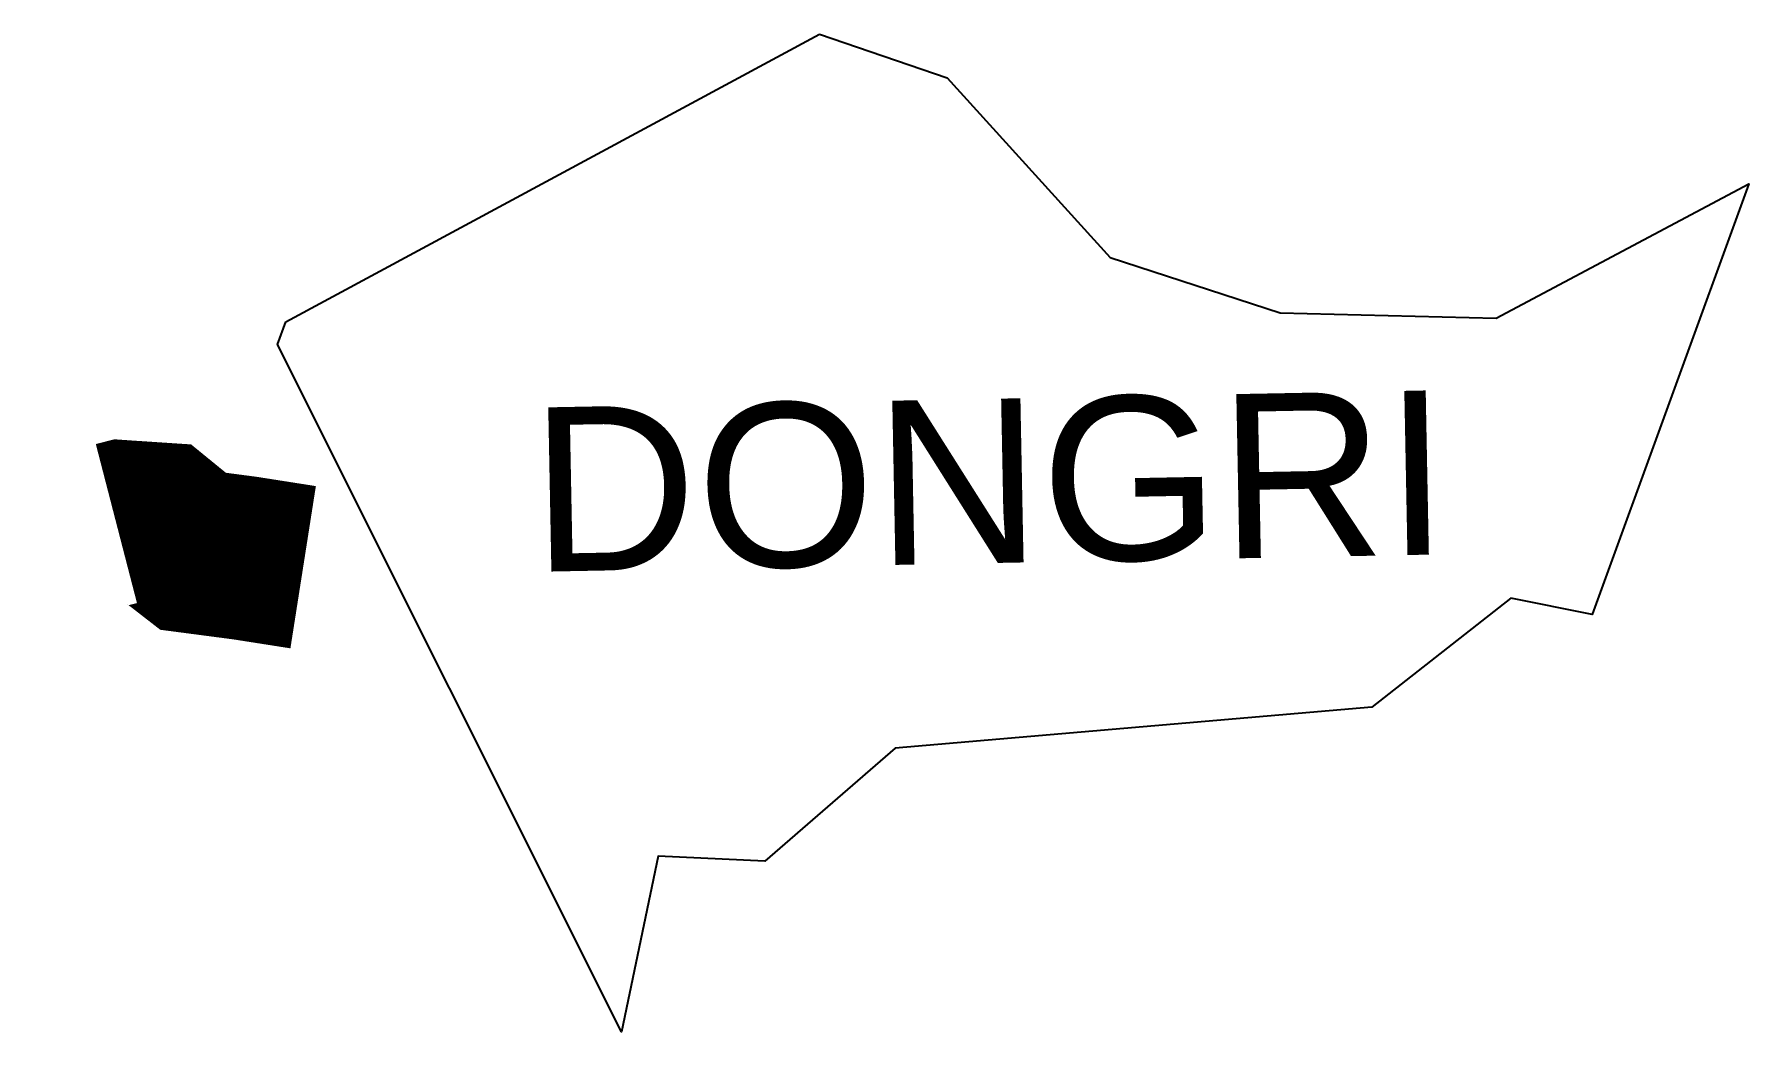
# Model space of a CAD drawing. Header units: metres. Extents: x 284762 to 285284, y 2025986 to 2026290.
import ezdxf

# ---------------------------------------------------------------- set-up
doc = ezdxf.new("R2010")
doc.units = ezdxf.units.M
for name, color, linetype in [('ARTIFICIALLY PROTECTED', 10, 'Continuous'), ('village', 3, 'Continuous'), ('VILLAGE NAME', 250, 'Continuous')]:
    doc.layers.add(name, color=color, linetype=linetype)
doc.styles.get("Standard").update_dxf_attribs({"font": 'simplex.shx'})

msp = doc.modelspace()

# ---------------------------------------------------------------- linework, layer by layer
at = {"layer": 'ARTIFICIALLY PROTECTED', "const_width": 50, "flags": 128}
msp.add_lwpolyline([(284787.33, 2026140.99), (284789.03, 2026141.43), (284790.49, 2026141.33), (284800.47, 2026140.67), (284805.62, 2026136.47), (284810.66, 2026132.56), (284826.47, 2026130.48), (284844.19, 2026127.7)], dxfattribs=at)
at = {"layer": 'village', "flags": 128}
msp.add_lwpolyline([(284838.92, 2026202.43), (285001.42, 2026289.97)], dxfattribs=at)
at = {"layer": 'village'}
msp.add_polyline3d([(285001.42, 2026289.97, 0), (285040.27, 2026276.74, 0), (285089.85, 2026222.04, 0), (285141.61, 2026205.18, 0), (285207.41, 2026203.5, 0), (285284.29, 2026244.43, 0), (285236.62, 2026113.32, 0), (285211.87, 2026118.24, 0), (285169.56, 2026085.07, 0), (285024.42, 2026072.61, 0), (284984.7, 2026038.22, 0), (284952.3, 2026039.68, 0), (284941.09, 2025986.28, 0), (284836.39, 2026195.52, 0), (284838.92, 2026202.43, 0)], dxfattribs=at)
msp.add_polyline3d([(285001.42, 2026289.97, 0), (285040.27, 2026276.74, 0), (285089.85, 2026222.04, 0), (285141.61, 2026205.18, 0), (285207.41, 2026203.5, 0), (285284.29, 2026244.43, 0), (285236.62, 2026113.32, 0), (285211.87, 2026118.24, 0), (285169.56, 2026085.07, 0), (285024.42, 2026072.61, 0), (284984.7, 2026038.22, 0), (284952.3, 2026039.68, 0), (284941.09, 2025986.28, 0), (284836.39, 2026195.52, 0), (284838.92, 2026202.43, 0)], dxfattribs=at)

# ---------------------------------------------------------------- texts
at = {"layer": 'VILLAGE NAME', "insert": (284913.08, 2026176.27), "char_height": 50, "attachment_point": 1, "rotation": 1.1028}
msp.add_mtext_dynamic_manual_height_columns('{\\fArial|b0|i0|c0|p34;DONGRI}', width=726.9295, gutter_width=543.74, heights=[0], dxfattribs=at)

doc.saveas('drawing.dxf')
